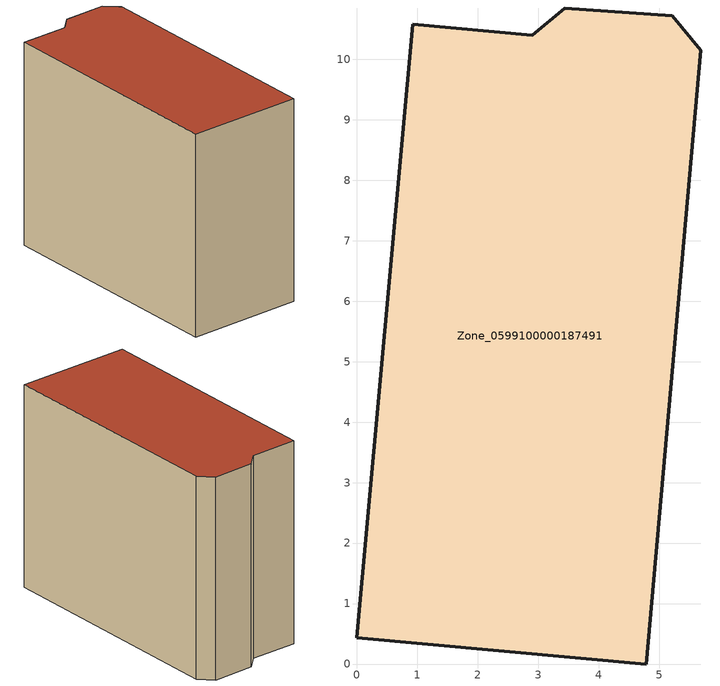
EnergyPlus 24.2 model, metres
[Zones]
Zone_0599100000187491
 floor ground (C_G): 2.9,10.4 3.44,10.85 5.21,10.72 5.68,10.15 4.78,0 0,0.43 0.92,10.58 z0
 wall outside (C_F): 4.78,0 5.68,10.15 5.21,10.72 3.44,10.85 2.9,10.4 0.92,10.58 0,0.43 4.78,0 z0:8.52
 roof outside (C_R): 2.9,10.4 0.92,10.58 0,0.43 4.78,0 5.68,10.15 5.21,10.72 3.44,10.85 z8.52
[BUILDING]
Pand.0599100000187491: North Axis=0; Terrain=City; Loads Convergence Tolerance Value=0.04; Temperature Convergence Tolerance Value=0.4; Solar Distribution=FullExterior; Maximum Number of Warmup Days=25; Minimum Number of Warmup Days=1
[Site:Location]
Rotterdam.The.Hague.AP_ZH_NLD Design_Conditions: Latitude=51.96; Longitude=4.45; Time Zone=1; Elevation=-4.5
[SITE:GROUNDTEMPERATURE:BUILDINGSURFACE]
18, 18, 18, 18, 18, 18, 18, 18, 18, 18, 18, 18
[MATERIAL] Thermal Absorptance=0.9; Solar Absorptance=0.7; Visible Absorptance=0.7
Name | Roughness | Thickness | Conductivity | Density | Specific Heat
G.TI.1946 | MediumSmooth | 0.15 | 1 | 540 | 1210
F.TI.1946 | Rough | 0.3 | 0.857143 | 1920 | 840
R.TI.1946 | MediumRough | 0.2 | 0.1 | 1500 | 1000
[CONSTRUCTION]
C_G: G.TI.1946
C_F: F.TI.1946
C_R: R.TI.1946
[ZONE]
Zone_0599100000187491: Type=1; Multiplier=1; Ceiling Height=Autocalculate; Volume=Autocalculate; Floor Area=autocalculate; Part of Total Floor Area=Yes
[ZONEINFILTRATION:DESIGNFLOWRATE]
Infil_Zone_0599100000187491: Zone or ZoneList or Space or SpaceList=Zone_0599100000187491; Schedule=AlwaysOn; Design Flow Rate Calculation Method=Flow/Area; Flow Rate per Floor Area=0.003; Constant Term Coefficient=1; Temperature Term Coefficient=0; Velocity Term Coefficient=0; Velocity Squared Term Coefficient=0
[HVACTEMPLATE:ZONE:IDEALLOADSAIRSYSTEM]
Zone_0599100000187491: Maximum Heating Supply Air Temperature=50; Minimum Cooling Supply Air Temperature=13; Maximum Heating Supply Air Humidity Ratio=0.0156; Minimum Cooling Supply Air Humidity Ratio=0.0077; Heating Limit=NoLimit; Cooling Limit=NoLimit; Dehumidification Control Type=ConstantSensibleHeatRatio; Cooling Sensible Heat Ratio=0.7; Dehumidification Setpoint=60; Humidification Control Type=None; Humidification Setpoint=30; Outdoor Air Method=None; Outdoor Air Flow Rate per Person=0.00944; Outdoor Air Flow Rate per Zone Floor Area=0; Outdoor Air Flow Rate per Zone=0; Demand Controlled Ventilation Type=None; Outdoor Air Economizer Type=NoEconomizer; Heat Recovery Type=None; Sensible Heat Recovery Effectiveness=0.7; Latent Heat Recovery Effectiveness=0.65
[ZONECONTROL:THERMOSTAT]
ThermostatControl_Zone_0599100000187491: Zone or ZoneList=Zone_0599100000187491; Control Type Schedule=DualSetpointControlType; Control 1=Thermostat_Zone_0599100000187491; Temperature Difference Between Cutout And Setpoint=0
[THERMOSTATSETPOINT:DUALSETPOINT]
Thermostat_Zone_0599100000187491: Heating Setpoint Temperature Schedule=HeatingSetpoint_Zone_0599100000187491; Cooling Setpoint Temperature Schedule=CoolingSetpoint_Zone_0599100000187491
[SCHEDULE:COMPACT]
HeatingSetpoint_Zone_0599100000187491: Through: 12/31, For: AllDays, Until: 24:00, 21
CoolingSetpoint_Zone_0599100000187491: Through: 12/31, For: AllDays, Until: 24:00, 24
DualSetpointControlType: Through: 12/31, For: AllDays, Until: 24:00, 4
AlwaysOn: Through: 12/31, For: AllDays, Until: 24:00, 1
